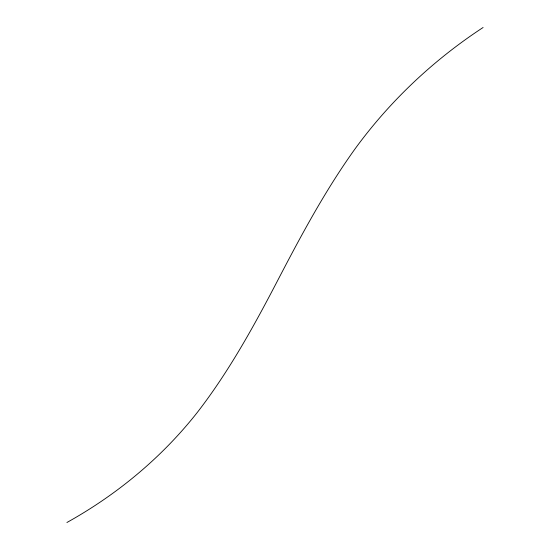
<?xml version="1.0" encoding="UTF-8"?>
<svg xmlns="http://www.w3.org/2000/svg" width="550" height="550" viewBox="0 0 550 550"><rect width="100%" height="100%" fill="white"/><g stroke="black" fill="none" stroke-linecap="round" stroke-linejoin="round"><path stroke-width="0.82" d="M483.092 27.5C433.668 59.861 390.115 100.822 355.272 148.562C325.016 190.657 300.582 236.459 276.698 282.356C253.186 327.442 228.47 372.164 197.271 412.479C161.769 457.545 116.992 494.656 66.907 522.5"/></g></svg>
